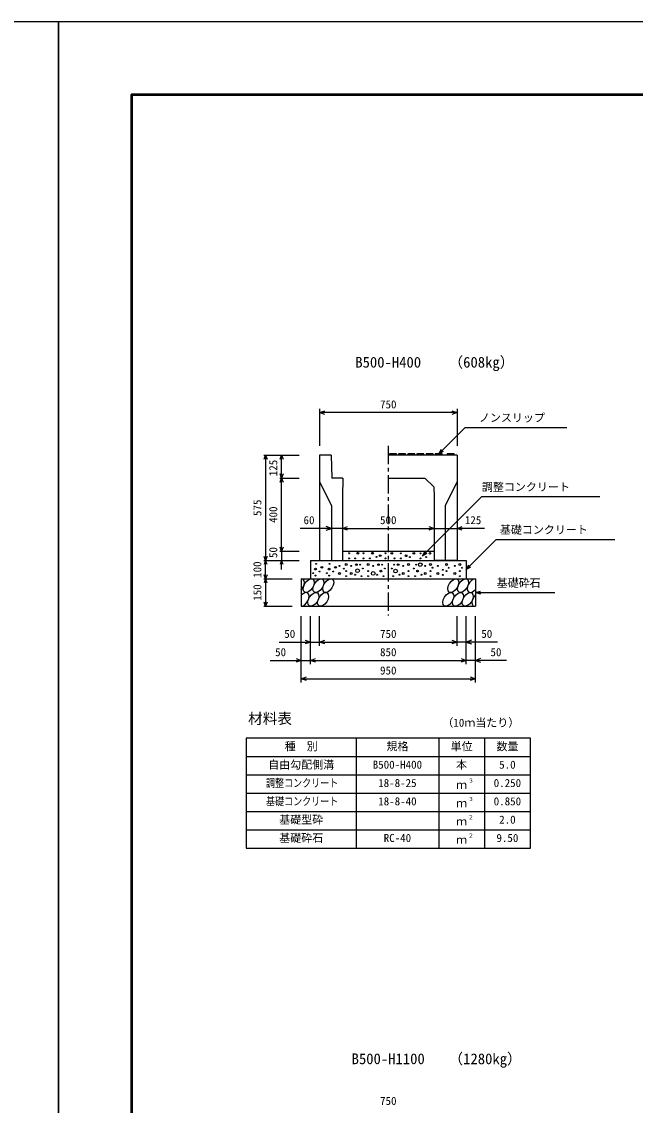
# Model space of a CAD drawing. Units: millimetres, scale not verified. Extents: x -16800 to 16800, y -5940 to 5940.
# Drawn here: x -200 to 3148, y 26 to 5940 of the extents above; entities that cross this region are included whole.
import ezdxf
from ezdxf.enums import TextEntityAlignment as Align

# ---------------------------------------------------------------- set-up
doc = ezdxf.new("R2010")
doc.units = ezdxf.units.MM
doc.header["$LTSCALE"] = 20
doc.linetypes.add('CHAIN1', pattern=[8, 5, -1, 1, -1])
for name, color, linetype, lineweight in [('0-0_DIM', 7, 'Continuous', 25), ('0-1_Defpoints', 5, 'Continuous', 25), ('0-2_HATCH', 6, 'Continuous', 25), ('0-3_HYO', 3, 'Continuous', 25), ('0-4_HYO2', 4, 'Continuous', 25), ('0-5_OUTLINE', 3, 'Continuous', 25), ('0-6_TXT', 7, 'Continuous', 25), ('0-7_WAKU', 3, 'Continuous', 25)]:
    doc.layers.add(name, color=color, linetype=linetype, lineweight=lineweight)
doc.styles.add('ＭＳ ゴシック', font='')
doc.styles.get('ＭＳ ゴシック').set_extended_font_data('MS Gothic')

msp = doc.modelspace()

# ---------------------------------------------------------------- linework, layer by layer
at = {"layer": '0-0_DIM'}
for p, q in [((1425, 3826.41), (1425, 3624.66)), ((2175, 3806.41), (1425, 3806.41)), ((2175, 3826.41), (2175, 3624.66)), ((2075, 3581.16), (2217.21, 3723.38)), ((2774.1, 3723.38), (2217.21, 3723.38)), ((1120.8, 3574.66), (1314.13, 3574.66)), ((1130.8, 3574.66), (1130.8, 2999.66)), ((1217.46, 3449.66), (1217.46, 3574.66)), ((2075, 3581.16), (2090, 3607.14)), ((2075, 3581.16), (2100.98, 3596.16)), ((1207.46, 3449.66), (1314.13, 3449.66)), ((1217.46, 3049.66), (1217.46, 3449.66)), ((1490, 3174.69), (1319.31, 3174.69)), ((1550, 3174.69), (1490, 3174.69)), ((1550, 3174.69), (2050, 3174.69)), ((2050, 3174.69), (2175, 3174.69)), ((2325.36, 3174.69), (2175, 3174.69)), ((2388.65, 3113.32), (2225, 2949.66)), ((2388.65, 3113.32), (3035.53, 3113.32)), ((1207.46, 3049.66), (1314.13, 3049.66)), ((1217.46, 3049.66), (1217.46, 2999.66)), ((1986.32, 3024.66), (2001.32, 3050.64)), ((1986.32, 3024.66), (2012.3, 3039.66)), ((1120.8, 2999.66), (1314.13, 2999.66)), ((1130.8, 2899.66), (1130.8, 2999.66)), ((1217.46, 2949.66), (1217.46, 2999.66)), ((2225, 2949.66), (2240, 2975.64)), ((2225, 2949.66), (2250.98, 2964.66)), ((1120.8, 2899.66), (1275, 2899.66)), ((1130.8, 2899.66), (1130.8, 2749.66)), ((2275, 2824.66), (2303.98, 2832.43)), ((2275, 2824.66), (2708.31, 2824.66)), ((2275, 2824.66), (2303.98, 2816.9)), ((1120.8, 2749.66), (1275, 2749.66)), ((1325, 2334.15), (1325, 2696.49)), ((1375, 2434.15), (1375, 2696.49)), ((1425, 2534.15), (1425, 2696.49)), ((2175, 2534.15), (2175, 2696.49)), ((2225, 2434.15), (2225, 2696.49)), ((2275, 2334.15), (2275, 2696.49)), ((1205, 2554.15), (1425, 2554.15)), ((1425, 2554.15), (2175, 2554.15)), ((2395, 2554.15), (2175, 2554.15)), ((1155, 2454.15), (1375, 2454.15)), ((1375, 2454.15), (2225, 2454.15)), ((2445, 2454.15), (2225, 2454.15)), ((1325, 2354.15), (2275, 2354.15))]:
    msp.add_line(p, q, dxfattribs=at)
at = {"layer": '0-0_DIM', "linetype": 'CHAIN1'}
msp.add_line((1800, 3624.66), (1800, 2699.66), dxfattribs=at)
at = {"layer": '0-0_DIM'}
for points in [[(1453.23, 3796.14), (1425.04, 3806.41), (1453.23, 3816.67)], [(2146.85, 3816.67), (2175.04, 3806.41), (2146.85, 3796.14)], [(1122.59, 3552.11), (1130.8, 3574.66), (1139.01, 3552.11)], [(1209.26, 3552.11), (1217.46, 3574.66), (1225.67, 3552.11)], [(1225.67, 3472.22), (1217.46, 3449.66), (1209.26, 3472.22)], [(1209.26, 3427.11), (1217.46, 3449.66), (1225.67, 3427.11)], [(1986.32, 3024.66), (2310.79, 3349.13), (2954.34, 3349.13)], [(1461.81, 3164.43), (1490, 3174.69), (1461.81, 3184.95)], [(1578.19, 3164.43), (1550, 3174.69), (1578.19, 3184.95)], [(2021.81, 3184.95), (2050, 3174.69), (2021.81, 3164.43)], [(2203.19, 3164.43), (2175, 3174.69), (2203.19, 3184.95)], [(1139.01, 3022.22), (1130.8, 2999.66), (1122.59, 3022.22)], [(1225.67, 3072.22), (1217.46, 3049.66), (1209.26, 3072.22)], [(1139.01, 2977.11), (1130.8, 2999.66), (1122.59, 2977.11)], [(1225.67, 2977.11), (1217.46, 2999.66), (1209.26, 2977.11)], [(1139.01, 2922.22), (1130.8, 2899.66), (1122.59, 2922.22)], [(1139.01, 2877.11), (1130.8, 2899.66), (1122.59, 2877.11)], [(1139.01, 2772.22), (1130.8, 2749.66), (1122.59, 2772.22)], [(1346.81, 2564.41), (1375, 2554.15), (1346.81, 2543.89)], [(1453.19, 2543.89), (1425, 2554.15), (1453.19, 2564.41)], [(2146.81, 2564.41), (2175, 2554.15), (2146.81, 2543.89)], [(2253.19, 2564.41), (2225, 2554.15), (2253.19, 2543.89)], [(1296.81, 2464.41), (1325, 2454.15), (1296.81, 2443.89)], [(1403.19, 2443.89), (1375, 2454.15), (1403.19, 2464.41)], [(2196.81, 2464.41), (2225, 2454.15), (2196.81, 2443.89)], [(2303.19, 2464.41), (2275, 2454.15), (2303.19, 2443.89)], [(1353.19, 2343.89), (1325, 2354.15), (1353.19, 2364.41)], [(2246.81, 2364.41), (2275, 2354.15), (2246.81, 2343.89)]]:
    msp.add_lwpolyline(points, dxfattribs=at)
at = {"layer": '0-1_Defpoints'}
for points in [[(-16800, -5940), (0, -5940), (0, 5940), (-16800, 5940)], [(0, -5940), (16800, -5940), (16800, 5940), (0, 5940)]]:
    msp.add_lwpolyline(points, close=True, dxfattribs=at)
at = {"layer": '0-2_HATCH'}
for p, q in [((1845, 3574.66), (1844, 3581.16)), ((1895, 3574.66), (1894, 3581.16)), ((1945, 3574.66), (1944, 3581.16)), ((1995, 3574.66), (1994, 3581.16)), ((2045, 3574.66), (2044, 3581.16)), ((2095, 3574.66), (2094, 3581.16)), ((2160, 3574.66), (2159, 3581.16))]:
    msp.add_line(p, q, dxfattribs=at)
for points in [[(1844, 3581.16), (1806, 3581.16), (1805, 3574.66)], [(1894, 3581.16), (1856, 3581.16), (1855, 3574.66)], [(1944, 3581.16), (1906, 3581.16), (1905, 3574.66)], [(1994, 3581.16), (1956, 3581.16), (1955, 3574.66)], [(2044, 3581.16), (2006, 3581.16), (2005, 3574.66)], [(2094, 3581.16), (2056, 3581.16), (2055, 3574.66)], [(2159, 3581.16), (2121, 3581.16), (2120, 3574.66)]]:
    msp.add_lwpolyline(points, dxfattribs=at)
for centre, radius in [((1585.79, 3038.97), 2.5), ((1633.52, 3038.97), 5), ((1663.97, 3038.97), 2.5), ((1713.88, 3038.97), 5), ((1734.9, 3018.84), 2.5), ((1755.93, 3025.84), 5), ((1783.97, 3038.97), 2.5), ((1819.14, 3038.69), 5), ((1869.04, 3038.69), 2.5), ((1897.08, 3025.56), 5), ((1918.11, 3018.56), 2.5), ((1939.14, 3038.69), 5), ((1975.36, 3038.69), 2.5), ((2006.54, 3018.56), 2.5), ((2027.57, 3038.69), 5), ((1403.29, 2952.97), 5), ((1405.74, 2981.49), 2.5), ((1437.78, 2962.22), 5), ((1477.63, 2952.97), 5), ((1480.08, 2981.49), 2.5), ((1512.12, 2962.22), 5), ((1533.69, 2969.84), 2.5), ((1557.55, 2954.92), 2.5), ((1569.97, 2977.72), 5), ((1585.79, 3010.96), 2.5), ((1598.01, 2969.84), 2.5), ((1619.5, 3010.96), 2.5), ((1626.04, 2976.84), 5), ((1647.07, 2976.84), 2.5), ((1661.09, 2955.83), 2.5), ((1663.97, 3010.96), 2.5), ((1689.97, 2977.72), 5), ((1699.86, 3010.96), 2.5), ((1718.01, 2969.84), 2.5), ((1746.04, 2976.84), 5), ((1767.07, 2976.84), 2.5), ((1781.09, 2955.83), 2.5), ((1783.97, 3010.96), 2.5), ((1818.91, 2955.83), 2.5), ((1832.93, 2976.84), 2.5), ((1833.16, 3010.68), 2.5), ((1853.96, 2976.84), 5), ((1869.04, 3010.68), 2.5), ((1881.99, 2969.84), 2.5), ((1910.03, 2977.72), 5), ((1938.91, 2955.83), 2.5), ((1952.93, 2976.84), 2.5), ((1973.96, 2976.84), 10), ((1975.36, 3010.68), 2.5), ((2001.99, 2969.84), 2.5), ((2030.03, 2977.72), 5), ((2041.37, 2960.15), 2.5), ((2069.94, 2969.84), 2.5), ((2118.12, 2977.72), 5), ((2129.46, 2960.15), 2.5), ((2162.73, 2969.84), 2.5), ((2190.77, 2977.72), 5), ((2202.11, 2960.15), 2.5), ((1390.88, 2930.18), 2.5), ((1403.29, 2917.08), 2.5), ((1425.37, 2939.42), 2.5), ((1465.21, 2930.18), 2.5), ((1477.63, 2917.08), 2.5), ((1499.7, 2939.42), 2.5), ((1533.69, 2928.69), 5), ((1569.97, 2941.82), 2.5), ((1569.97, 2913.81), 2.5), ((1598.01, 2928.69), 5), ((1619.03, 2921.69), 2.5), ((1632.58, 2943.83), 10), ((1654.08, 2913.81), 2.5), ((1689.97, 2941.82), 2.5), ((1689.97, 2913.81), 2.5), ((1718.01, 2928.69), 10), ((1739.03, 2921.69), 2.5), ((1760.06, 2941.82), 5), ((1774.08, 2913.81), 2.5), ((1825.92, 2913.81), 2.5), ((1839.94, 2941.82), 10), ((1860.97, 2921.69), 2.5), ((1881.99, 2928.69), 5), ((1910.03, 2941.82), 2.5), ((1910.03, 2913.81), 2.5), ((1945.92, 2913.81), 2.5), ((1959.94, 2941.82), 5), ((1980.97, 2921.69), 2.5), ((2001.99, 2928.69), 5), ((2030.03, 2941.82), 2.5), ((2030.03, 2913.81), 2.5), ((2069.94, 2928.69), 5), ((2096.79, 2948.62), 2.5), ((2096.79, 2920.61), 2.5), ((2118.12, 2941.82), 2.5), ((2162.73, 2928.69), 5), ((2190.77, 2941.82), 2.5), ((2190.77, 2913.81), 2.5)]:
    msp.add_circle(centre, radius, dxfattribs=at)
for centre, start_param, end_param in [((1312.64, 2862.14), 4.385593, 6.6745444), ((2261.14, 2862.14), 0.3357715, 4.4411806), ((1337.96, 2787.15), 3.5111464, 7.548991), ((2286.46, 2787.15), 1.2110787, 3.5658734)]:
    msp.add_ellipse(centre, major_axis=(21.81, 35.31), ratio=0.5792, start_param=start_param, end_param=end_param, dxfattribs=at)
for centre in [(1365.84, 2862.14), (1419.05, 2862.14), (1472.26, 2862.14), (2154.72, 2862.14), (2207.93, 2862.14), (1391.16, 2787.15), (1444.37, 2787.15), (2126.84, 2787.15), (2180.04, 2787.15), (2233.25, 2787.15)]:
    msp.add_ellipse(centre, major_axis=(21.81, 35.31), ratio=0.5792, dxfattribs=at)
at = {"layer": '0-3_HYO'}
for p, q in [((1625, 2030.2), (1625, 1430.2)), ((2075, 2030.2), (2075, 1430.2)), ((2325, 2030.2), (2325, 1430.2)), ((1025, 1930.2), (2575, 1930.2))]:
    msp.add_line(p, q, dxfattribs=at)
msp.add_lwpolyline([(1025, 1430.2), (2575, 1430.2), (2575, 2030.2), (1025, 2030.2)], close=True, dxfattribs=at)
at = {"layer": '0-4_HYO2'}
for p, q in [((1025, 1830.2), (2575, 1830.2)), ((1025, 1730.2), (2575, 1730.2)), ((1025, 1630.2), (2575, 1630.2)), ((1025, 1530.2), (2575, 1530.2))]:
    msp.add_line(p, q, dxfattribs=at)
at = {"layer": '0-5_OUTLINE'}
for p, q in [((1487.5, 3574.66), (1492.5, 3449.66)), ((2175, 3574.66), (1800, 3574.66)), ((2175, 3574.66), (2175, 2999.66)), ((1552.5, 3449.66), (1492.5, 3449.66)), ((1552.5, 3449.66), (1550, 3349.66)), ((1800, 3449.66), (2000, 3449.66)), ((2000, 3449.66), (2048.72, 3400.94)), ((1425, 3429.66), (1490, 3299.66)), ((2048.72, 3400.94), (2050, 3349.66)), ((2175, 3429.66), (2110, 3299.66)), ((1550, 3349.66), (1550, 2999.66)), ((2050, 3349.66), (2050, 2999.66)), ((1490, 3299.66), (1490, 2999.66)), ((2110, 3299.66), (2110, 2999.66)), ((1550, 3049.66), (2050, 3049.66)), ((1375, 2999.66), (2225, 2999.66)), ((1375, 2999.66), (1375, 2899.66)), ((1425, 2999.66), (1550, 2999.66)), ((2175, 2999.66), (2050, 2999.66)), ((2225, 2999.66), (2225, 2899.66)), ((1325, 2899.66), (2275, 2899.66)), ((1325, 2899.66), (1325, 2749.66)), ((2275, 2899.66), (2275, 2749.66)), ((1325, 2749.66), (2275, 2749.66))]:
    msp.add_line(p, q, dxfattribs=at)
msp.add_lwpolyline([(1487.5, 3574.66), (1425, 3574.66), (1425, 2999.66)], dxfattribs=at)
at = {"layer": '0-7_WAKU', "lineweight": 50}
msp.add_lwpolyline([(400, -5540), (16400, -5540), (16400, 5540), (400, 5540)], close=True, dxfattribs=at)

# ---------------------------------------------------------------- texts
at = {"layer": '0-0_DIM', "style": 'ＭＳ ゴシック'}
for s, p in [('750', (1755, 3816.41)), ('ノンスリップ', (2294.52, 3743.55)), ('調整コンクリート', (2310.79, 3365.55)), ('60', (1337.73, 3184.69)), ('500', (1755, 3184.69)), ('125', (2217.56, 3184.69)), ('基礎コンクリート', (2408.65, 3132.05)), ('基礎砕石', (2391.32, 2841.84)), ('50', (1232.56, 2564.15)), ('750', (1755, 2564.15)), ('50', (2307.44, 2564.15)), ('50', (1182.56, 2464.15)), ('850', (1755, 2464.15)), ('50', (2357.44, 2464.15)), ('950', (1755, 2364.15)), ('750', (1755, 15.08))]:
    msp.add_text(s, height=43.99, dxfattribs=at).set_placement(p, align=Align.BOTTOM_LEFT)
for s, p in [('125', (1207.46, 3459.41)), ('575', (1120.8, 3242.16)), ('400', (1207.46, 3204.66)), ('50', (1207.46, 3012.99)), ('100', (1120.8, 2904.66)), ('150', (1120.8, 2779.66))]:
    msp.add_text(s, height=43.99, rotation=90, dxfattribs=at).set_placement(p, align=Align.BOTTOM_LEFT)
at = {"layer": '0-6_TXT', "style": 'ＭＳ ゴシック'}
for s, height, p in [('B500-H400', 58.65, (1620, 4034.66)), ('（608kg）', 58.65, (2128.37, 4034.66)), ('材料表', 58.65, (1035, 2090.2)), ('（10ｍ当たり）', 43.99, (2095, 2079.2)), ('種\u3000別', 43.99, (1235, 1950.2)), ('規格', 43.99, (1790, 1950.2)), ('単位', 43.99, (2140, 1950.2)), ('数量', 43.99, (2390, 1950.2)), ('自由勾配側溝', 43.99, (1145, 1850.2)), ('B500-H400', 43.99, (1715, 1850.2)), ('本', 43.99, (2170, 1850.2)), ('5.0', 43.99, (2405, 1850.2)), ('18-8-25', 43.99, (1745, 1750.2)), ('ｍ', 43.99, (2170, 1740.2)), ('３', 21.99, (2235.54, 1780.57)), ('0.250', 43.99, (2375, 1750.2)), ('18-8-40', 43.99, (1745, 1650.2)), ('ｍ', 43.99, (2170, 1640.2)), ('３', 21.99, (2235.54, 1680.57)), ('0.850', 43.99, (2375, 1650.2)), ('基礎型砕', 43.99, (1205, 1550.2)), ('２', 21.99, (2235.54, 1580.57)), ('2.0', 43.99, (2405, 1550.2)), ('ｍ', 43.99, (2170, 1540.2)), ('基礎砕石', 43.99, (1205, 1450.2)), ('RC-40', 43.99, (1775, 1450.2)), ('ｍ', 43.99, (2170, 1440.2)), ('２', 21.99, (2235.54, 1480.57)), ('9.50', 43.99, (2390, 1450.2)), ('B500-H1100', 58.65, (1600, 233.34)), ('（1280kg）', 58.65, (2128.37, 233.34))]:
    msp.add_text(s, height=height, dxfattribs=at).set_placement(p, align=Align.BOTTOM_LEFT)
at = {"layer": '0-6_TXT', "style": 'ＭＳ ゴシック', "width": 0.8}
for s, p in [('調整コンクリート', (1133, 1750.2)), ('基礎コンクリート', (1133, 1650.2))]:
    msp.add_text(s, height=43.99, dxfattribs=at).set_placement(p, align=Align.BOTTOM_LEFT)

doc.saveas('drawing.dxf')
